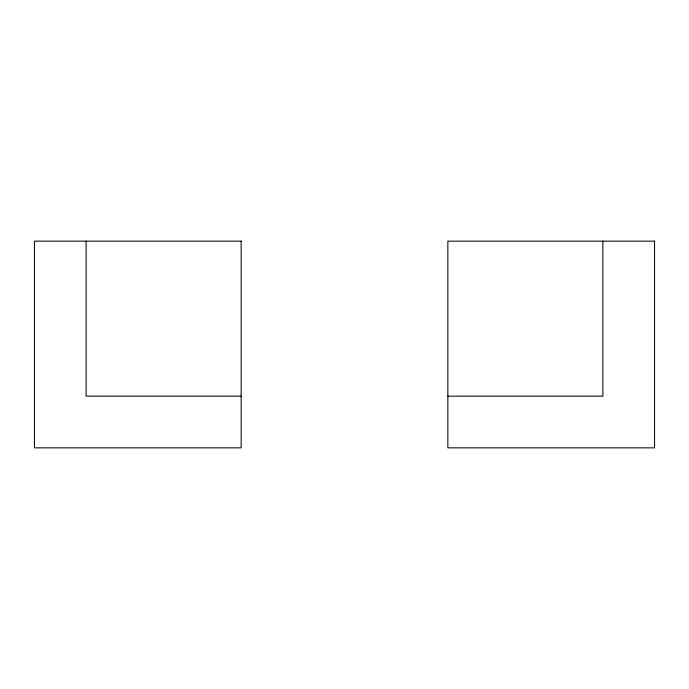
<?xml version="1.0" encoding="UTF-8"?>
<svg xmlns="http://www.w3.org/2000/svg" width="689" height="689" viewBox="0 0 689 689"><rect width="100%" height="100%" fill="white"/><g stroke="black" fill="none" stroke-linecap="round" stroke-linejoin="round"><path stroke-width="1.03" d="M241.15 396.175L86.125 396.175L86.125 241.15M447.85 396.175L602.875 396.175L602.875 241.15M241.15 241.15L34.45 241.15L34.45 447.85L241.15 447.85L241.15 241.15M654.55 241.15L447.85 241.15L447.85 447.85L654.55 447.85L654.55 241.15"/></g></svg>
